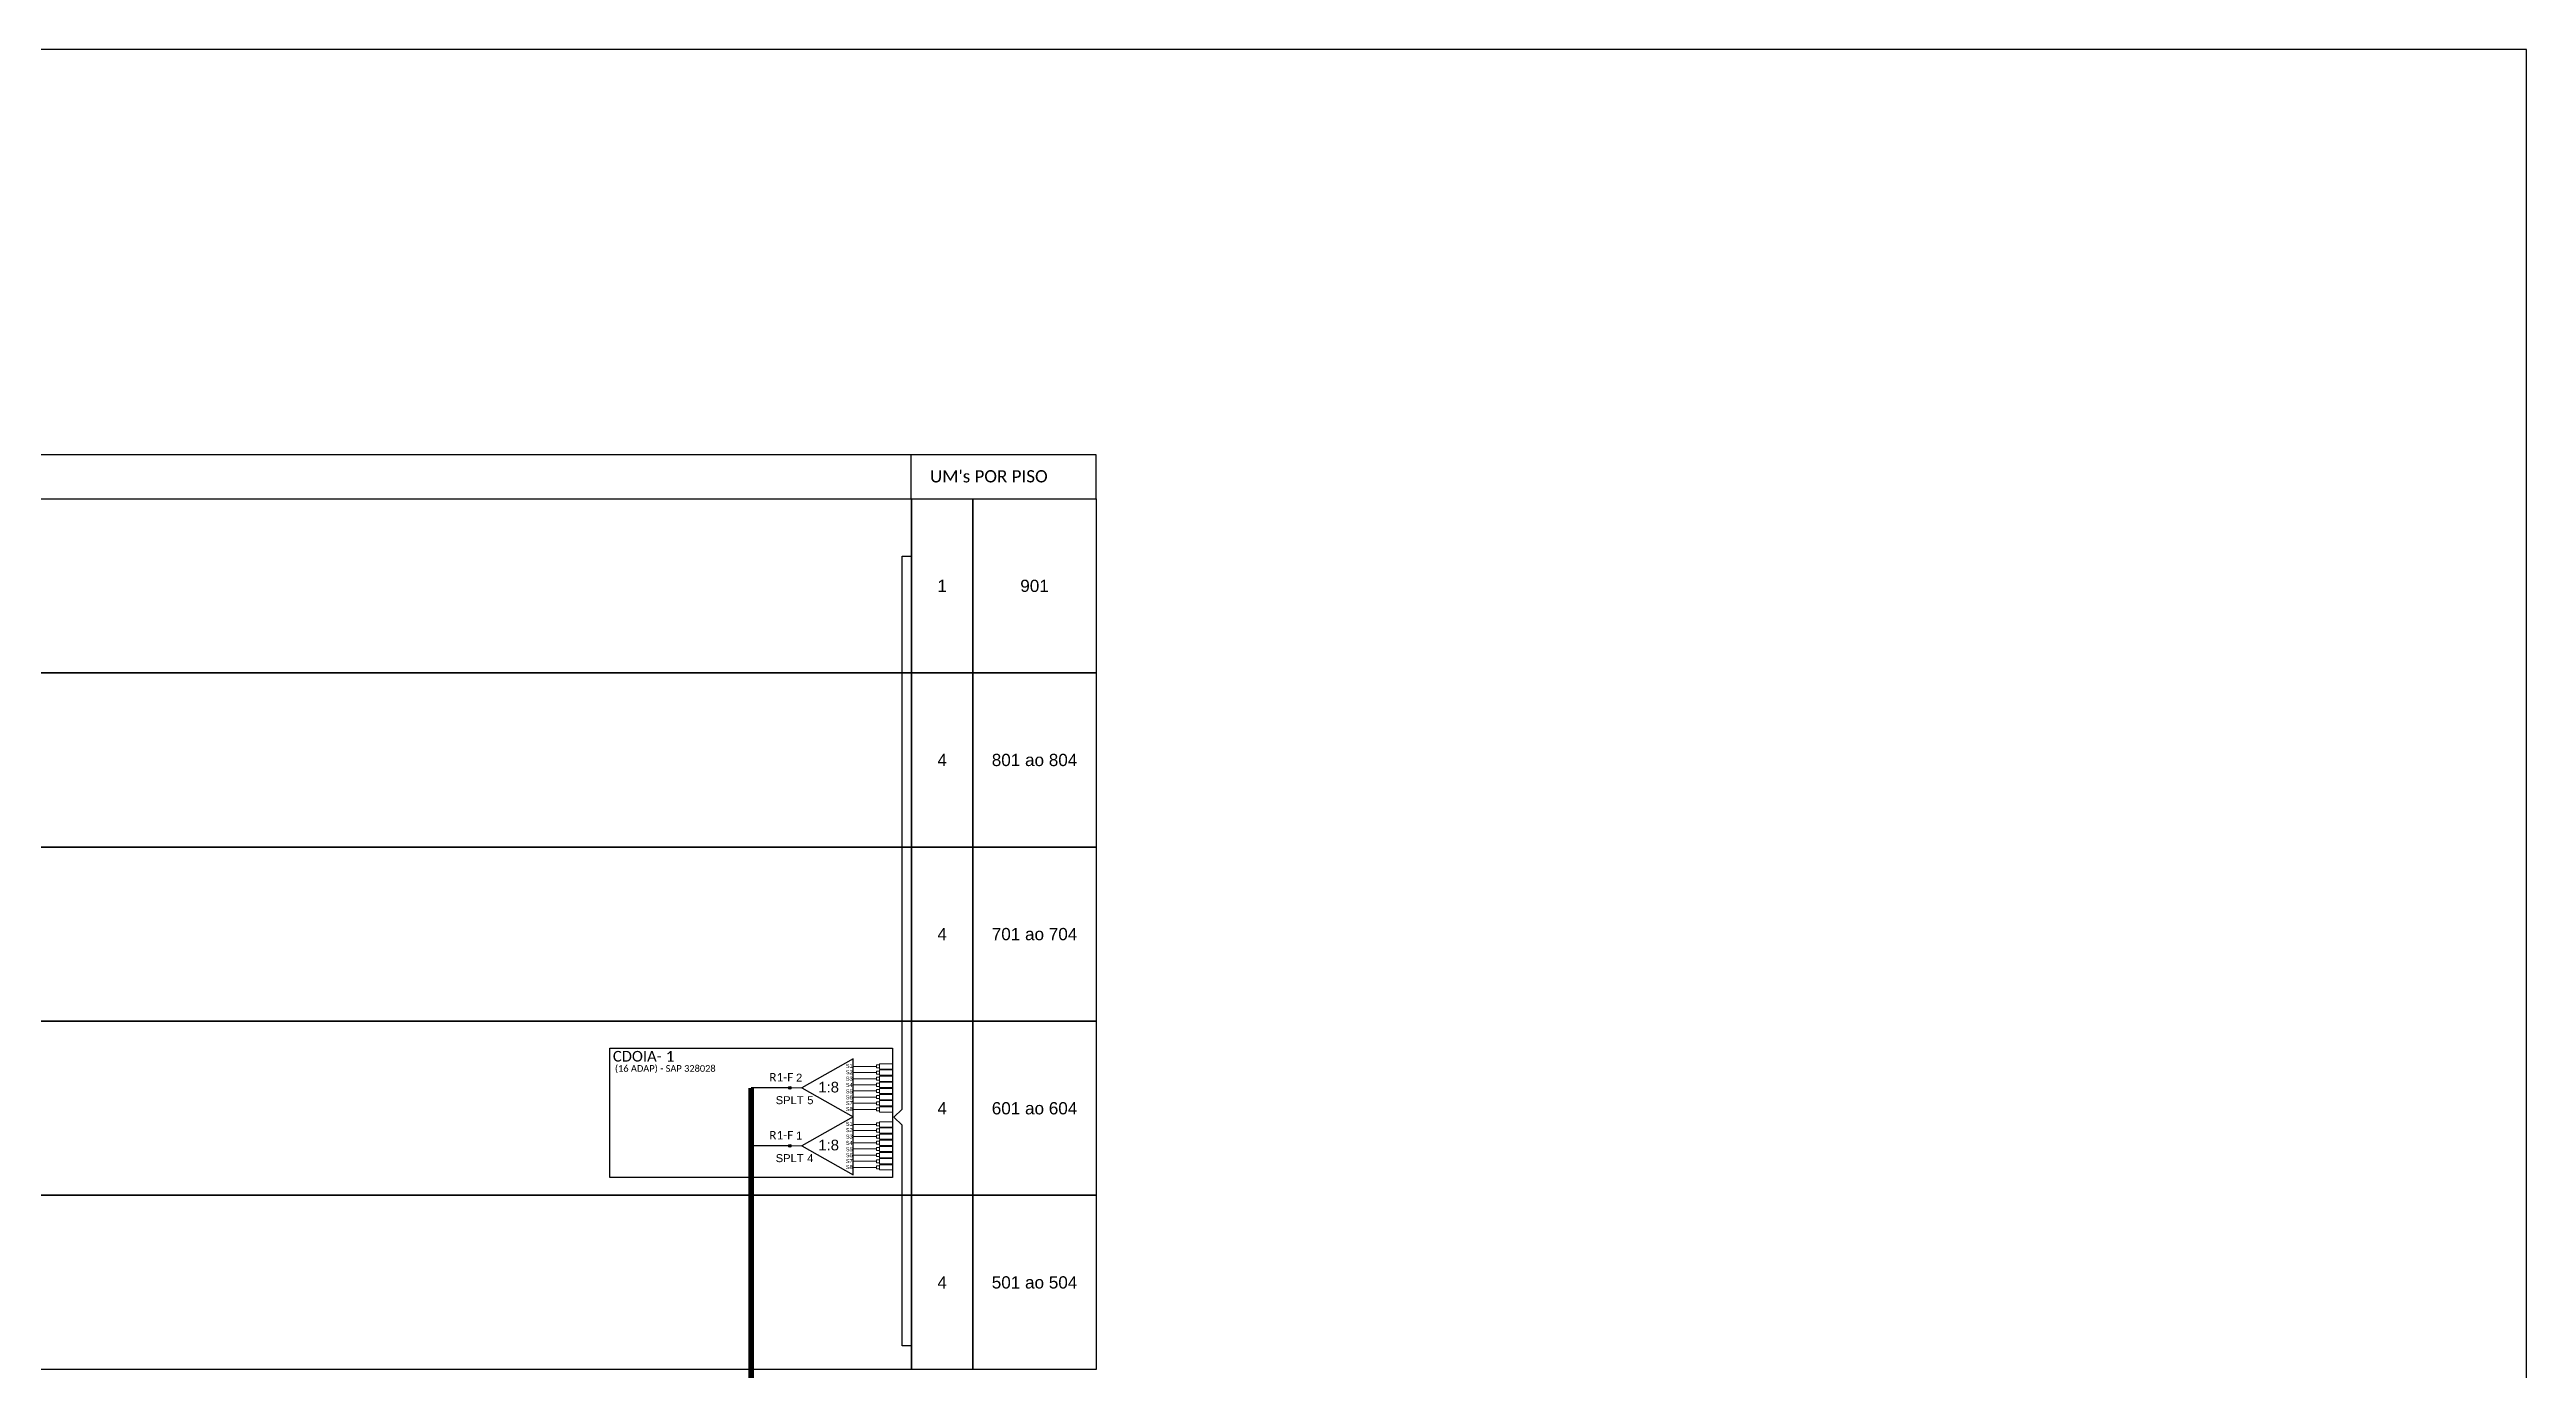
# Model space of a CAD drawing. Extents: x -89 to 749, y 705 to 1299.
# Drawn here: x 283.6 to 749.2, y 1050.8 to 1299 of the extents above; entities that cross this region are included whole.
import ezdxf
from ezdxf.enums import TextEntityAlignment as Align

# ---------------------------------------------------------------- set-up
doc = ezdxf.new("R2010")
doc.units = 0
doc.styles.add('ARIAL', font='arial.ttf')
doc.styles.add('WMF-Calibri0', font='calibri.ttf')

msp = doc.modelspace()

# ---------------------------------------------------------------- hatches: boundary and pattern name
h = msp.add_hatch(color=3)
h.dxf.hatch_style = 1
edge = h.paths.add_edge_path()
edge.add_arc((422.77, 1103.78), 0.256, 0, 360)
h = msp.add_hatch(color=3)
h.dxf.hatch_style = 1
edge = h.paths.add_edge_path()
edge.add_arc((422.77, 1092.89), 0.256, 0, 360)

# ---------------------------------------------------------------- linework, layer by layer
for points in [[(-89.32, 705.02), (749.25, 705.02), (749.25, 1299.02), (-89.32, 1299.02), (-89.32, 705.02)], [(211.97, 1214.57), (480.34, 1214.57), (480.34, 1222.79), (211.97, 1222.79), (211.97, 1222.79), (211.97, 1218.68)], [(445.59, 1214.57), (445.59, 1222.79)]]:
    msp.add_lwpolyline(points)
for points in [[(212, 1214.57), (445.62, 1214.57), (445.62, 1181.82), (212, 1181.82)], [(445.62, 1214.57), (457.19, 1214.57), (457.19, 1181.82), (445.62, 1181.82)], [(457.19, 1214.57), (480.34, 1214.57), (480.34, 1181.82), (457.19, 1181.82)], [(212, 1181.82), (445.62, 1181.82), (445.62, 1149.08), (212, 1149.08)], [(445.62, 1181.82), (457.19, 1181.82), (457.19, 1149.08), (445.62, 1149.08)], [(457.19, 1181.82), (480.34, 1181.82), (480.34, 1149.08), (457.19, 1149.08)], [(212, 1149.08), (445.62, 1149.08), (445.62, 1116.33), (212, 1116.33)], [(445.62, 1149.08), (457.19, 1149.08), (457.19, 1116.33), (445.62, 1116.33)], [(457.19, 1149.08), (480.34, 1149.08), (480.34, 1116.33), (457.19, 1116.33)], [(212, 1116.33), (445.62, 1116.33), (445.62, 1083.59), (212, 1083.59)], [(445.62, 1116.33), (457.19, 1116.33), (457.19, 1083.59), (445.62, 1083.59)], [(457.19, 1116.33), (480.34, 1116.33), (480.34, 1083.59), (457.19, 1083.59)], [(212, 1083.59), (445.62, 1083.59), (445.62, 1050.85), (212, 1050.85)], [(445.62, 1083.59), (457.19, 1083.59), (457.19, 1050.85), (445.62, 1050.85)], [(457.19, 1083.59), (480.34, 1083.59), (480.34, 1050.85), (457.19, 1050.85)]]:
    msp.add_lwpolyline(points, close=True)
at = {"color": 3}
msp.add_lwpolyline([(445.51, 1055.28), (443.86, 1055.28), (443.86, 1096.76), (442.29, 1098.27), (443.86, 1099.78), (443.86, 1203.77), (445.51, 1203.77)], dxfattribs=at)
at = {"color": 1}
msp.add_lwpolyline([(388.93, 1111.23), (442.06, 1111.23), (442.06, 1086.96), (388.93, 1086.96)], close=True, dxfattribs=at)
for points in [[(434.66, 1109.23), (425, 1103.78), (434.66, 1098.33), (434.66, 1109.23)], [(434.66, 1098.33), (425, 1092.89), (434.66, 1087.44), (434.66, 1098.33)]]:
    msp.add_lwpolyline(points, dxfattribs=at)
at = {"color": 3, "lineweight": 0}
for points in [[(439.62, 1108.31), (439.62, 1107.33)], [(439.62, 1108.31), (442.03, 1108.31)], [(439.04, 1107.82), (434.66, 1107.82)], [(434.66, 1106.67), (439.04, 1106.67)], [(434.66, 1105.51), (439.04, 1105.51)], [(434.66, 1104.36), (439.04, 1104.36)], [(439.62, 1107.33), (442.03, 1107.33)], [(439.62, 1107.16), (439.62, 1106.17)], [(439.62, 1107.16), (442.03, 1107.16)], [(439.62, 1106.17), (442.03, 1106.17)], [(439.62, 1106.01), (439.62, 1105.02)], [(439.62, 1106.01), (442.03, 1106.01)], [(439.62, 1105.02), (442.03, 1105.02)], [(439.62, 1104.85), (439.62, 1103.87)], [(439.62, 1104.85), (442.03, 1104.85)], [(439.62, 1103.87), (442.03, 1103.87)], [(439.62, 1103.7), (439.62, 1102.71)], [(439.62, 1103.7), (442.03, 1103.7)], [(434.66, 1103.21), (439.04, 1103.21)], [(434.66, 1102.05), (439.04, 1102.05)], [(434.66, 1100.9), (439.04, 1100.9)], [(434.66, 1099.75), (439.04, 1099.75)], [(439.62, 1102.71), (442.03, 1102.71)], [(439.62, 1102.55), (439.62, 1101.56)], [(439.62, 1102.55), (442.03, 1102.55)], [(439.62, 1101.56), (442.03, 1101.56)], [(439.62, 1101.39), (439.62, 1100.41)], [(439.62, 1101.39), (442.03, 1101.39)], [(439.62, 1100.41), (442.03, 1100.41)], [(439.62, 1100.24), (439.62, 1099.25)], [(439.62, 1100.24), (442.03, 1100.24)], [(439.62, 1099.25), (442.03, 1099.25)], [(439.04, 1096.92), (434.66, 1096.92)], [(434.66, 1095.77), (439.04, 1095.77)], [(434.66, 1094.62), (439.04, 1094.62)], [(439.62, 1097.42), (439.62, 1096.43)], [(439.62, 1097.42), (442.03, 1097.42)], [(439.62, 1096.43), (442.03, 1096.43)], [(439.62, 1096.26), (439.62, 1095.28)], [(439.62, 1096.26), (442.03, 1096.26)], [(439.62, 1095.28), (442.03, 1095.28)], [(439.62, 1095.11), (439.62, 1094.12)], [(439.62, 1095.11), (442.03, 1095.11)], [(434.66, 1093.46), (439.04, 1093.46)], [(434.66, 1092.31), (439.04, 1092.31)], [(434.66, 1091.16), (439.04, 1091.16)], [(434.66, 1090), (439.04, 1090)], [(439.62, 1094.12), (442.03, 1094.12)], [(439.62, 1093.96), (439.62, 1092.97)], [(439.62, 1093.96), (442.03, 1093.96)], [(439.62, 1092.97), (442.03, 1092.97)], [(439.62, 1092.8), (439.62, 1091.82)], [(439.62, 1092.8), (442.03, 1092.8)], [(439.62, 1091.82), (442.03, 1091.82)], [(439.62, 1091.65), (439.62, 1090.66)], [(439.62, 1091.65), (442.03, 1091.65)], [(439.62, 1090.66), (442.03, 1090.66)], [(439.62, 1090.5), (439.62, 1089.51)], [(439.62, 1090.5), (442.03, 1090.5)], [(434.66, 1088.85), (439.04, 1088.85)], [(439.62, 1089.51), (442.03, 1089.51)], [(439.62, 1089.34), (439.62, 1088.36)], [(439.62, 1089.34), (442.03, 1089.34)], [(439.62, 1088.36), (442.03, 1088.36)]]:
    msp.add_lwpolyline(points, dxfattribs=at)
at = {"color": 5, "const_width": 1.1}
msp.add_lwpolyline([(415.51, 1103.78), (415.51, 947.49), (396.45, 947.49), (396.45, 936.61)], dxfattribs=at)
at = {"color": 5}
for points in [[(422.77, 1103.78), (415.51, 1103.78)], [(422.77, 1092.89), (415.51, 1092.89)]]:
    msp.add_lwpolyline(points, dxfattribs=at)
at = {"color": 1, "lineweight": 0}
for points in [[(425, 1103.78), (422.77, 1103.78)], [(425, 1092.89), (422.77, 1092.89)]]:
    msp.add_lwpolyline(points, dxfattribs=at)
at = {"color": 3, "lineweight": 0}
for points in [[(439.04, 1108.11), (439.62, 1108.11), (439.62, 1107.53), (439.04, 1107.53)], [(439.04, 1106.95), (439.62, 1106.95), (439.62, 1106.38), (439.04, 1106.38)], [(439.04, 1105.8), (439.62, 1105.8), (439.62, 1105.23), (439.04, 1105.23)], [(439.04, 1104.65), (439.62, 1104.65), (439.62, 1104.07), (439.04, 1104.07)], [(439.04, 1103.49), (439.62, 1103.49), (439.62, 1102.92), (439.04, 1102.92)], [(439.04, 1102.34), (439.62, 1102.34), (439.62, 1101.77), (439.04, 1101.77)], [(439.04, 1101.19), (439.62, 1101.19), (439.62, 1100.61), (439.04, 1100.61)], [(439.04, 1100.03), (439.62, 1100.03), (439.62, 1099.46), (439.04, 1099.46)], [(439.04, 1097.21), (439.62, 1097.21), (439.62, 1096.64), (439.04, 1096.64)], [(439.04, 1096.06), (439.62, 1096.06), (439.62, 1095.48), (439.04, 1095.48)], [(439.04, 1094.9), (439.62, 1094.9), (439.62, 1094.33), (439.04, 1094.33)], [(439.04, 1093.75), (439.62, 1093.75), (439.62, 1093.18), (439.04, 1093.18)], [(439.04, 1092.6), (439.62, 1092.6), (439.62, 1092.02), (439.04, 1092.02)], [(439.04, 1091.44), (439.62, 1091.44), (439.62, 1090.87), (439.04, 1090.87)], [(439.04, 1090.29), (439.62, 1090.29), (439.62, 1089.72), (439.04, 1089.72)], [(439.04, 1089.14), (439.62, 1089.14), (439.62, 1088.57), (439.04, 1088.57)]]:
    msp.add_lwpolyline(points, close=True, dxfattribs=at)
at = {"color": 3}
for centre in [(422.77, 1103.78), (422.77, 1092.89)]:
    msp.add_circle(centre, 0.256, dxfattribs=at)

# ---------------------------------------------------------------- texts
at = {"style": 'WMF-Calibri0'}
msp.add_text("UM's POR PISO", height=2.3, dxfattribs=at).set_placement((449.11, 1217.63))
at = {"style": 'ARIAL'}
for s, p in [('1', (451.41, 1198.19)), ('901', (468.77, 1198.19)), ('4', (451.41, 1165.45)), ('801 ao 804', (468.77, 1165.45)), ('4', (451.41, 1132.71)), ('701 ao 704', (468.77, 1132.71)), ('4', (451.41, 1099.96)), ('601 ao 604', (468.77, 1099.96)), ('4', (451.41, 1067.22)), ('501 ao 504', (468.77, 1067.22))]:
    msp.add_text(s, height=2.3, dxfattribs=at).set_placement(p, align=Align.MIDDLE_CENTER)
at = {"color": 1}
for s, height, style, p in [('CDOIA-', 2, 'WMF-Calibri0', (389.5, 1108.74)), ('1', 2, 'WMF-Calibri0', (399.46, 1108.74)), ('S1', 0.75, 'ARIAL', (433.29, 1107.55)), ('1:8', 2, 'ARIAL', (428.12, 1102.93)), ('S2', 0.75, 'ARIAL', (433.29, 1106.36)), ('S3', 0.75, 'ARIAL', (433.29, 1105.15)), ('S4', 0.75, 'ARIAL', (433.29, 1103.97)), ('S5', 0.75, 'ARIAL', (433.29, 1102.76)), ('S6', 0.75, 'ARIAL', (433.29, 1101.64)), ('S7', 0.75, 'ARIAL', (433.29, 1100.55)), ('S8', 0.75, 'ARIAL', (433.29, 1099.43)), ('S1', 0.75, 'ARIAL', (433.29, 1096.65)), ('S2', 0.75, 'ARIAL', (433.29, 1095.47)), ('S3', 0.75, 'ARIAL', (433.29, 1094.26)), ('1:8', 2, 'ARIAL', (428.12, 1092.04)), ('S4', 0.75, 'ARIAL', (433.29, 1093.08)), ('S5', 0.75, 'ARIAL', (433.29, 1091.87)), ('S6', 0.75, 'ARIAL', (433.29, 1090.75)), ('S7', 0.75, 'ARIAL', (433.29, 1089.65)), ('S8', 0.75, 'ARIAL', (433.29, 1088.53))]:
    msp.add_text(s, height=height, dxfattribs=dict(at, style=style)).set_placement(p)
at = {"color": 1, "style": 'WMF-Calibri0'}
msp.add_text('(16 ADAP) - SAP 328028', height=1.25, dxfattribs=at).set_placement((399.35, 1106.82), align=Align.CENTER)
at = {"color": 5, "style": 'WMF-Calibri0'}
for p in [(418.9, 1105), (418.9, 1094.1)]:
    msp.add_text('R1-F', height=1.6, dxfattribs=at).set_placement(p)
at = {"color": 5, "style": 'ARIAL'}
for s, p in [('2', (424.52, 1104.96)), ('1', (424.52, 1094.06))]:
    msp.add_text(s, height=1.5, dxfattribs=at).set_placement(p, align=Align.CENTER)
at = {"color": 7, "style": 'ARIAL'}
for s, p in [('SPLT', (422.73, 1100.73)), ('5', (426.62, 1100.73)), ('SPLT', (422.73, 1089.83)), ('4', (426.62, 1089.83))]:
    msp.add_text(s, height=1.5, dxfattribs=at).set_placement(p, align=Align.CENTER)

doc.saveas('drawing.dxf')
